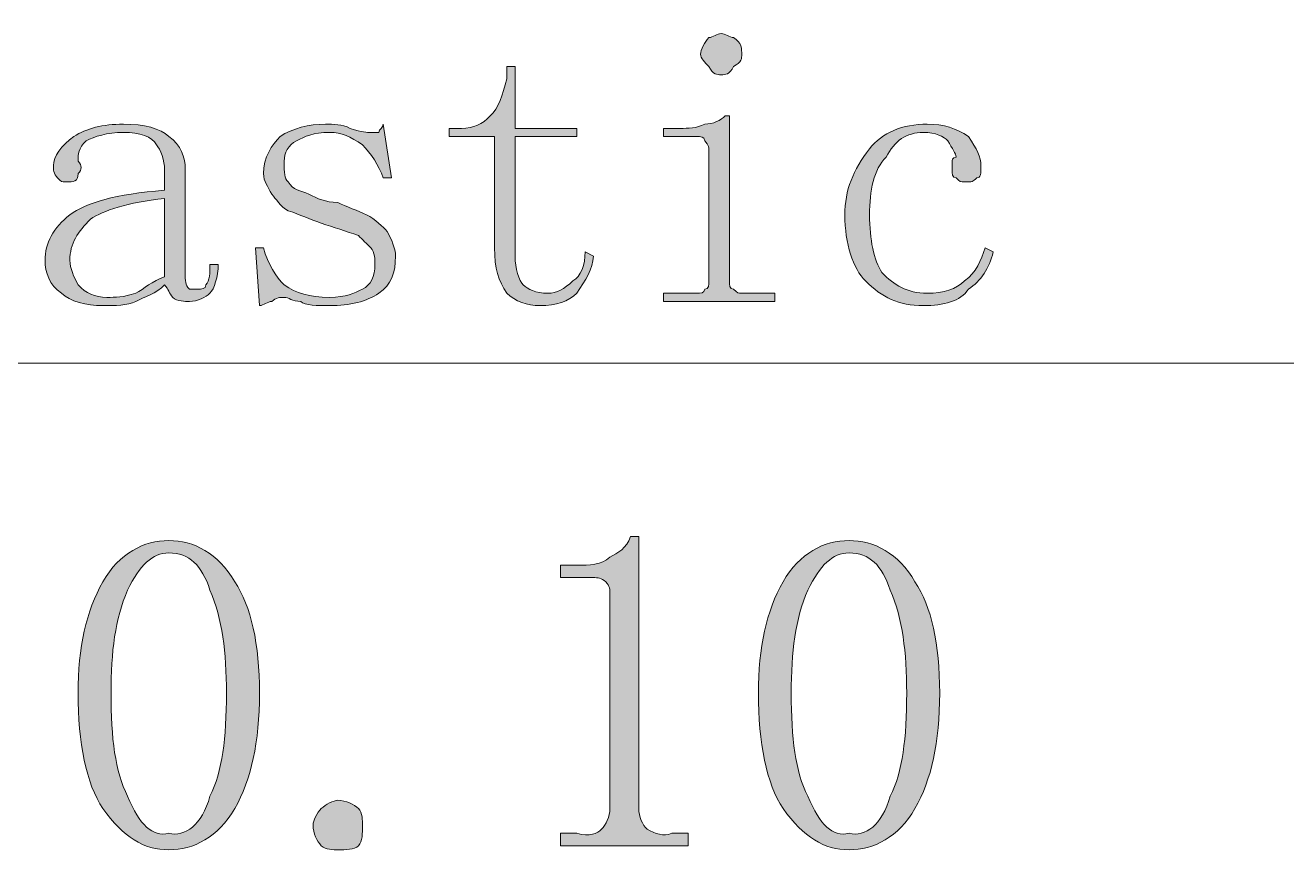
# Model space of a CAD drawing. Header units: millimetres. Extents: x 0 to 297, y 0 to 208.
# Drawn here: x 146.05 to 151.92, y 15.93 to 19.76 of the extents above; entities that cross this region are included whole.
import ezdxf

# ---------------------------------------------------------------- set-up
doc = ezdxf.new("R2010")
doc.units = ezdxf.units.MM

msp = doc.modelspace()

# ---------------------------------------------------------------- hatches: boundary and pattern name
h = msp.add_hatch(color=7)
edge = h.paths.add_edge_path(flags=0)
edge.add_spline(control_points=[(144.459325, 19.050651), (144.459325, 19.050651), (144.459325, 18.571579), (144.459325, 18.571579), (144.459325, 18.552529), (144.459325, 18.533479), (144.478375, 18.533479), (144.478375, 18.514076), (144.497778, 18.514076), (144.516828, 18.514076), (144.516828, 18.514076), (144.555281, 18.514076), (144.555281, 18.514076), (144.555281, 18.514076), (144.555281, 18.475976), (144.555281, 18.475976), (144.555281, 18.475976), (144.248717, 18.475976), (144.248717, 18.475976), (144.248717, 18.475976), (144.248717, 18.514076), (144.248717, 18.514076), (144.248717, 18.514076), (144.286817, 18.514076), (144.286817, 18.514076), (144.306219, 18.514076), (144.325269, 18.514076), (144.325269, 18.533479), (144.344319, 18.533479), (144.344319, 18.552529), (144.344319, 18.571579), (144.344319, 18.571579), (144.344319, 19.606629), (144.344319, 19.606629), (144.344319, 19.625679), (144.344319, 19.645082), (144.325269, 19.645082), (144.325269, 19.664132), (144.306219, 19.664132), (144.286817, 19.664132), (144.286817, 19.664132), (144.248717, 19.664132), (144.248717, 19.664132), (144.248717, 19.664132), (144.248717, 19.702585), (144.248717, 19.702585), (144.248717, 19.702585), (144.670286, 19.702585), (144.670286, 19.702585), (144.785292, 19.702585), (144.880894, 19.664132), (144.938397, 19.606629), (144.9959, 19.549126), (145.034353, 19.472574), (145.034353, 19.395668), (145.034353, 19.280663), (144.9959, 19.18506), (144.938397, 19.127557), (144.861844, 19.070054), (144.785292, 19.050651), (144.689336, 19.050651), (144.689336, 19.050651), (144.459325, 19.050651), (144.459325, 19.050651), (144.459325, 19.050651), (144.459325, 19.050651), (144.459325, 19.050651)], knot_values=[0, 0, 0, 0, 1, 1, 1, 2, 2, 2, 3, 3, 3, 4, 4, 4, 5, 5, 5, 6, 6, 6, 7, 7, 7, 8, 8, 8, 9, 9, 9, 10, 10, 10, 11, 11, 11, 12, 12, 12, 13, 13, 13, 14, 14, 14, 15, 15, 15, 16, 16, 16, 17, 17, 17, 18, 18, 18, 19, 19, 19, 20, 20, 20, 21, 21, 21, 22, 22, 22, 22], degree=3, periodic=1)
edge = h.paths.add_edge_path(flags=0)
edge.add_spline(control_points=[(144.631833, 19.089104), (144.708386, 19.089104), (144.765889, 19.108154), (144.823392, 19.146607), (144.880894, 19.20411), (144.900297, 19.280663), (144.900297, 19.376618), (144.900297, 19.472574), (144.880894, 19.549126), (144.842794, 19.587579), (144.785292, 19.645082), (144.727789, 19.664132), (144.612783, 19.664132), (144.612783, 19.664132), (144.516828, 19.664132), (144.516828, 19.664132), (144.497778, 19.664132), (144.497778, 19.664132), (144.478375, 19.645082), (144.459325, 19.645082), (144.459325, 19.625679), (144.459325, 19.606629), (144.459325, 19.606629), (144.459325, 19.089104), (144.459325, 19.089104), (144.459325, 19.089104), (144.631833, 19.089104), (144.631833, 19.089104), (144.631833, 19.089104), (144.631833, 19.089104), (144.631833, 19.089104)], knot_values=[0, 0, 0, 0, 1, 1, 1, 2, 2, 2, 3, 3, 3, 4, 4, 4, 5, 5, 5, 6, 6, 6, 7, 7, 7, 8, 8, 8, 9, 9, 9, 10, 10, 10, 10], degree=3, periodic=1)
edge = h.paths.add_edge_path(flags=0)
edge.add_spline(control_points=[(145.379369, 19.702585), (145.417822, 19.702585), (145.474972, 19.702585), (145.513425, 19.721635), (145.551878, 19.721635), (145.589978, 19.740685), (145.609381, 19.760088), (145.609381, 19.760088), (145.628431, 19.760088), (145.628431, 19.760088), (145.628431, 19.760088), (145.628431, 18.571579), (145.628431, 18.571579), (145.628431, 18.552529), (145.628431, 18.533479), (145.647481, 18.533479), (145.666883, 18.514076), (145.666883, 18.514076), (145.685933, 18.514076), (145.685933, 18.514076), (145.858442, 18.514076), (145.858442, 18.514076), (145.858442, 18.514076), (145.858442, 18.475976), (145.858442, 18.475976), (145.858442, 18.475976), (145.302817, 18.475976), (145.302817, 18.475976), (145.302817, 18.475976), (145.302817, 18.514076), (145.302817, 18.514076), (145.302817, 18.514076), (145.474972, 18.514076), (145.474972, 18.514076), (145.494375, 18.514076), (145.513425, 18.514076), (145.513425, 18.533479), (145.532828, 18.533479), (145.532828, 18.552529), (145.532828, 18.571579), (145.532828, 18.571579), (145.532828, 19.606629), (145.532828, 19.606629), (145.532828, 19.625679), (145.532828, 19.645082), (145.513425, 19.645082), (145.513425, 19.664132), (145.494375, 19.664132), (145.474972, 19.664132), (145.474972, 19.664132), (145.302817, 19.664132), (145.302817, 19.664132), (145.302817, 19.664132), (145.302817, 19.702585), (145.302817, 19.702585), (145.302817, 19.702585), (145.379369, 19.702585), (145.379369, 19.702585), (145.379369, 19.702585), (145.379369, 19.702585), (145.379369, 19.702585)], knot_values=[0, 0, 0, 0, 1, 1, 1, 2, 2, 2, 3, 3, 3, 4, 4, 4, 5, 5, 5, 6, 6, 6, 7, 7, 7, 8, 8, 8, 9, 9, 9, 10, 10, 10, 11, 11, 11, 12, 12, 12, 13, 13, 13, 14, 14, 14, 15, 15, 15, 16, 16, 16, 17, 17, 17, 18, 18, 18, 19, 19, 19, 20, 20, 20, 20], degree=3, periodic=1)
edge = h.paths.add_edge_path(flags=0)
edge.add_spline(control_points=[(146.414419, 18.456574), (146.337514, 18.456574), (146.260961, 18.475976), (146.222508, 18.514076), (146.165006, 18.552529), (146.145956, 18.610032), (146.145956, 18.667535), (146.145956, 18.744088), (146.184408, 18.820993), (146.260961, 18.878143), (146.337514, 18.935999), (146.471569, 18.974099), (146.701581, 18.993149), (146.701581, 18.993149), (146.701581, 19.089104), (146.701581, 19.089104), (146.701581, 19.127557), (146.682531, 19.18506), (146.663481, 19.20411), (146.644078, 19.242563), (146.586575, 19.261613), (146.510022, 19.261613), (146.433469, 19.261613), (146.375967, 19.242563), (146.337514, 19.22316), (146.299414, 19.18506), (146.299414, 19.165657), (146.299414, 19.127557), (146.318464, 19.108154), (146.318464, 19.089104), (146.299414, 19.070054), (146.299414, 19.031601), (146.280011, 19.031601), (146.241911, 19.031601), (146.222508, 19.031601), (146.222508, 19.031601), (146.203458, 19.050651), (146.184408, 19.070054), (146.184408, 19.089104), (146.184408, 19.108154), (146.184408, 19.146607), (146.222508, 19.20411), (146.280011, 19.242563), (146.337514, 19.280663), (146.414419, 19.300065), (146.510022, 19.300065), (146.605978, 19.300065), (146.682531, 19.280663), (146.720983, 19.242563), (146.778486, 19.20411), (146.797536, 19.146607), (146.797536, 19.089104), (146.797536, 19.089104), (146.797536, 18.610032), (146.797536, 18.610032), (146.797536, 18.571579), (146.797536, 18.552529), (146.816586, 18.533479), (146.816586, 18.533479), (146.835989, 18.533479), (146.855039, 18.533479), (146.874089, 18.533479), (146.893492, 18.533479), (146.893492, 18.552529), (146.912542, 18.571579), (146.912542, 18.610032), (146.912542, 18.648485), (146.912542, 18.648485), (146.950994, 18.648485), (146.950994, 18.648485), (146.950994, 18.590982), (146.931592, 18.533479), (146.912542, 18.514076), (146.893492, 18.495026), (146.855039, 18.475976), (146.816586, 18.475976), (146.797536, 18.475976), (146.759083, 18.475976), (146.740033, 18.495026), (146.720983, 18.514076), (146.720983, 18.533479), (146.701581, 18.552529), (146.663481, 18.514076), (146.605978, 18.495026), (146.567525, 18.475976), (146.529425, 18.456574), (146.471569, 18.456574), (146.414419, 18.456574), (146.414419, 18.456574), (146.414419, 18.456574), (146.414419, 18.456574), (146.414419, 18.456574), (146.414419, 18.456574), (146.414419, 18.456574)], knot_values=[0, 0, 0, 0, 1, 1, 1, 2, 2, 2, 3, 3, 3, 4, 4, 4, 5, 5, 5, 6, 6, 6, 7, 7, 7, 8, 8, 8, 9, 9, 9, 10, 10, 10, 11, 11, 11, 12, 12, 12, 13, 13, 13, 14, 14, 14, 15, 15, 15, 16, 16, 16, 17, 17, 17, 18, 18, 18, 19, 19, 19, 20, 20, 20, 21, 21, 21, 22, 22, 22, 23, 23, 23, 24, 24, 24, 25, 25, 25, 26, 26, 26, 27, 27, 27, 28, 28, 28, 29, 29, 29, 30, 30, 30, 31, 31, 31, 31], degree=3, periodic=1)
edge = h.paths.add_edge_path(flags=0)
edge.add_spline(control_points=[(146.260961, 18.667535), (146.260961, 18.629082), (146.280011, 18.590982), (146.299414, 18.552529), (146.337514, 18.514076), (146.375967, 18.495026), (146.433469, 18.495026), (146.471569, 18.495026), (146.510022, 18.495026), (146.567525, 18.514076), (146.605978, 18.533479), (146.644078, 18.571579), (146.701581, 18.590982), (146.701581, 18.590982), (146.701581, 18.955049), (146.701581, 18.955049), (146.529425, 18.935999), (146.414419, 18.897546), (146.356917, 18.859093), (146.299414, 18.80159), (146.260961, 18.744088), (146.260961, 18.667535), (146.260961, 18.667535), (146.260961, 18.667535), (146.260961, 18.667535), (146.260961, 18.667535), (146.260961, 18.667535), (146.260961, 18.667535)], knot_values=[0, 0, 0, 0, 1, 1, 1, 2, 2, 2, 3, 3, 3, 4, 4, 4, 5, 5, 5, 6, 6, 6, 7, 7, 7, 8, 8, 8, 9, 9, 9, 9], degree=3, periodic=1)
edge = h.paths.add_edge_path(flags=0)
edge.add_spline(control_points=[(147.161603, 19.070054), (147.161603, 19.146607), (147.200056, 19.20411), (147.238508, 19.242563), (147.296011, 19.280663), (147.372564, 19.300065), (147.449117, 19.300065), (147.487569, 19.300065), (147.526022, 19.300065), (147.564122, 19.280663), (147.621625, 19.261613), (147.640675, 19.261613), (147.660078, 19.261613), (147.660078, 19.261613), (147.679128, 19.261613), (147.698178, 19.261613), (147.698178, 19.280663), (147.717581, 19.280663), (147.717581, 19.300065), (147.717581, 19.300065), (147.755681, 19.050651), (147.755681, 19.050651), (147.755681, 19.050651), (147.717581, 19.050651), (147.717581, 19.050651), (147.698178, 19.108154), (147.660078, 19.165657), (147.621625, 19.20411), (147.564122, 19.242563), (147.526022, 19.261613), (147.468519, 19.261613), (147.391614, 19.261613), (147.353514, 19.242563), (147.315061, 19.22316), (147.276608, 19.20411), (147.257558, 19.165657), (147.257558, 19.127557), (147.257558, 19.070054), (147.257558, 19.050651), (147.276608, 19.031601), (147.296011, 18.993149), (147.334111, 18.993149), (147.372564, 18.974099), (147.411017, 18.955049), (147.449117, 18.935999), (147.506619, 18.935999), (147.545072, 18.916596), (147.602575, 18.897546), (147.640675, 18.878143), (147.679128, 18.859093), (147.717581, 18.820993), (147.736631, 18.80159), (147.755681, 18.76349), (147.775083, 18.725038), (147.775083, 18.686585), (147.775083, 18.610032), (147.755681, 18.552529), (147.698178, 18.514076), (147.640675, 18.475976), (147.564122, 18.456574), (147.468519, 18.456574), (147.411017, 18.456574), (147.353514, 18.456574), (147.334111, 18.475976), (147.296011, 18.475976), (147.276608, 18.495026), (147.257558, 18.495026), (147.238508, 18.495026), (147.219106, 18.495026), (147.200056, 18.475976), (147.181006, 18.475976), (147.161603, 18.456574), (147.142553, 18.456574), (147.142553, 18.456574), (147.123503, 18.725038), (147.123503, 18.725038), (147.123503, 18.725038), (147.161603, 18.725038), (147.161603, 18.725038), (147.181006, 18.648485), (147.219106, 18.590982), (147.257558, 18.552529), (147.315061, 18.514076), (147.372564, 18.495026), (147.468519, 18.495026), (147.545072, 18.495026), (147.583172, 18.514076), (147.621625, 18.533479), (147.660078, 18.552529), (147.679128, 18.590982), (147.679128, 18.648485), (147.679128, 18.667535), (147.679128, 18.705988), (147.660078, 18.725038), (147.640675, 18.744088), (147.621625, 18.76349), (147.602575, 18.78254), (147.545072, 18.80159), (147.487569, 18.820993), (147.430067, 18.840043), (147.372564, 18.859093), (147.334111, 18.878143), (147.276608, 18.897546), (147.238508, 18.916596), (147.219106, 18.955049), (147.200056, 18.974099), (147.181006, 19.012551), (147.161603, 19.031601), (147.161603, 19.070054), (147.161603, 19.070054), (147.161603, 19.070054), (147.161603, 19.070054), (147.161603, 19.070054), (147.161603, 19.070054), (147.161603, 19.070054)], knot_values=[0, 0, 0, 0, 1, 1, 1, 2, 2, 2, 3, 3, 3, 4, 4, 4, 5, 5, 5, 6, 6, 6, 7, 7, 7, 8, 8, 8, 9, 9, 9, 10, 10, 10, 11, 11, 11, 12, 12, 12, 13, 13, 13, 14, 14, 14, 15, 15, 15, 16, 16, 16, 17, 17, 17, 18, 18, 18, 19, 19, 19, 20, 20, 20, 21, 21, 21, 22, 22, 22, 23, 23, 23, 24, 24, 24, 25, 25, 25, 26, 26, 26, 27, 27, 27, 28, 28, 28, 29, 29, 29, 30, 30, 30, 31, 31, 31, 32, 32, 32, 33, 33, 33, 34, 34, 34, 35, 35, 35, 36, 36, 36, 37, 37, 37, 38, 38, 38, 38], degree=3, periodic=1)
edge = h.paths.add_edge_path(flags=0)
edge.add_spline(control_points=[(148.330708, 18.686585), (148.330708, 18.629082), (148.350111, 18.571579), (148.369161, 18.552529), (148.388211, 18.533479), (148.426664, 18.514076), (148.484167, 18.514076), (148.522619, 18.514076), (148.560719, 18.533479), (148.599172, 18.571579), (148.637272, 18.590982), (148.656675, 18.648485), (148.656675, 18.705988), (148.656675, 18.705988), (148.694775, 18.686585), (148.694775, 18.686585), (148.694775, 18.629082), (148.656675, 18.571579), (148.618222, 18.514076), (148.580122, 18.475976), (148.522619, 18.456574), (148.445714, 18.456574), (148.388211, 18.456574), (148.330708, 18.475976), (148.292608, 18.514076), (148.254156, 18.571579), (148.235106, 18.629082), (148.235106, 18.725038), (148.235106, 18.725038), (148.235106, 19.242563), (148.235106, 19.242563), (148.235106, 19.242563), (148.024144, 19.242563), (148.024144, 19.242563), (148.024144, 19.242563), (148.024144, 19.280663), (148.024144, 19.280663), (148.024144, 19.280663), (148.081647, 19.280663), (148.081647, 19.280663), (148.13915, 19.280663), (148.177603, 19.300065), (148.215703, 19.338165), (148.254156, 19.376618), (148.273206, 19.434121), (148.292608, 19.510674), (148.292608, 19.510674), (148.292608, 19.568176), (148.292608, 19.568176), (148.292608, 19.568176), (148.330708, 19.568176), (148.330708, 19.568176), (148.330708, 19.568176), (148.330708, 19.280663), (148.330708, 19.280663), (148.330708, 19.280663), (148.618222, 19.280663), (148.618222, 19.280663), (148.618222, 19.280663), (148.618222, 19.242563), (148.618222, 19.242563), (148.618222, 19.242563), (148.330708, 19.242563), (148.330708, 19.242563), (148.330708, 19.242563), (148.330708, 18.686585), (148.330708, 18.686585), (148.330708, 18.686585), (148.330708, 18.686585), (148.330708, 18.686585)], knot_values=[0, 0, 0, 0, 1, 1, 1, 2, 2, 2, 3, 3, 3, 4, 4, 4, 5, 5, 5, 6, 6, 6, 7, 7, 7, 8, 8, 8, 9, 9, 9, 10, 10, 10, 11, 11, 11, 12, 12, 12, 13, 13, 13, 14, 14, 14, 15, 15, 15, 16, 16, 16, 17, 17, 17, 18, 18, 18, 19, 19, 19, 20, 20, 20, 21, 21, 21, 22, 22, 22, 23, 23, 23, 23], degree=3, periodic=1)
edge = h.paths.add_edge_path(flags=0)
edge.add_spline(control_points=[(149.231703, 19.18506), (149.231703, 19.18506), (149.231703, 19.20411), (149.2123, 19.22316), (149.2123, 19.242563), (149.19325, 19.242563), (149.1742, 19.242563), (149.1742, 19.242563), (149.020742, 19.242563), (149.020742, 19.242563), (149.020742, 19.242563), (149.020742, 19.280663), (149.020742, 19.280663), (149.020742, 19.280663), (149.097294, 19.280663), (149.097294, 19.280663), (149.135747, 19.280663), (149.1742, 19.280663), (149.2123, 19.300065), (149.250753, 19.300065), (149.289206, 19.319115), (149.308256, 19.338165), (149.308256, 19.338165), (149.327306, 19.338165), (149.327306, 19.338165), (149.327306, 19.338165), (149.327306, 18.571579), (149.327306, 18.571579), (149.327306, 18.552529), (149.327306, 18.533479), (149.346708, 18.533479), (149.365758, 18.514076), (149.365758, 18.514076), (149.384808, 18.514076), (149.384808, 18.514076), (149.538267, 18.514076), (149.538267, 18.514076), (149.538267, 18.514076), (149.538267, 18.475976), (149.538267, 18.475976), (149.538267, 18.475976), (149.020742, 18.475976), (149.020742, 18.475976), (149.020742, 18.475976), (149.020742, 18.514076), (149.020742, 18.514076), (149.020742, 18.514076), (149.1742, 18.514076), (149.1742, 18.514076), (149.19325, 18.514076), (149.2123, 18.514076), (149.2123, 18.533479), (149.231703, 18.533479), (149.231703, 18.552529), (149.231703, 18.571579), (149.231703, 18.571579), (149.231703, 19.18506), (149.231703, 19.18506), (149.231703, 19.18506), (149.231703, 19.18506), (149.231703, 19.18506)], knot_values=[0, 0, 0, 0, 1, 1, 1, 2, 2, 2, 3, 3, 3, 4, 4, 4, 5, 5, 5, 6, 6, 6, 7, 7, 7, 8, 8, 8, 9, 9, 9, 10, 10, 10, 11, 11, 11, 12, 12, 12, 13, 13, 13, 14, 14, 14, 15, 15, 15, 16, 16, 16, 17, 17, 17, 18, 18, 18, 19, 19, 19, 20, 20, 20, 20], degree=3, periodic=1)
edge = h.paths.add_edge_path(flags=0)
edge.add_spline(control_points=[(149.289206, 19.721635), (149.308256, 19.721635), (149.327306, 19.702585), (149.346708, 19.702585), (149.384808, 19.683182), (149.384808, 19.645082), (149.384808, 19.625679), (149.384808, 19.606629), (149.384808, 19.587579), (149.346708, 19.568176), (149.327306, 19.530076), (149.308256, 19.530076), (149.289206, 19.530076), (149.269803, 19.530076), (149.250753, 19.530076), (149.231703, 19.568176), (149.2123, 19.587579), (149.19325, 19.606629), (149.19325, 19.625679), (149.19325, 19.645082), (149.2123, 19.683182), (149.231703, 19.702585), (149.250753, 19.702585), (149.269803, 19.721635), (149.289206, 19.721635), (149.289206, 19.721635), (149.289206, 19.721635), (149.289206, 19.721635), (149.289206, 19.721635), (149.289206, 19.721635), (149.289206, 19.721635)], knot_values=[0, 0, 0, 0, 1, 1, 1, 2, 2, 2, 3, 3, 3, 4, 4, 4, 5, 5, 5, 6, 6, 6, 7, 7, 7, 8, 8, 8, 9, 9, 9, 10, 10, 10, 10], degree=3, periodic=1)
edge = h.paths.add_edge_path(flags=0)
edge.add_spline(control_points=[(150.362356, 19.089104), (150.362356, 19.108154), (150.362356, 19.127557), (150.362356, 19.127557), (150.362356, 19.127557), (150.362356, 19.146607), (150.381406, 19.146607), (150.381406, 19.165657), (150.362356, 19.18506), (150.343306, 19.22316), (150.323903, 19.242563), (150.285803, 19.261613), (150.2283, 19.261613), (150.151394, 19.261613), (150.093892, 19.22316), (150.055792, 19.146607), (149.998289, 19.089104), (149.978886, 18.993149), (149.978886, 18.878143), (149.978886, 18.76349), (149.998289, 18.667535), (150.036389, 18.610032), (150.093892, 18.552529), (150.151394, 18.514076), (150.24735, 18.514076), (150.323903, 18.514076), (150.381406, 18.533479), (150.419858, 18.571579), (150.477361, 18.610032), (150.496411, 18.667535), (150.515814, 18.725038), (150.515814, 18.725038), (150.553914, 18.705988), (150.553914, 18.705988), (150.534864, 18.629082), (150.496411, 18.571579), (150.438908, 18.533479), (150.400808, 18.475976), (150.323903, 18.456574), (150.2283, 18.456574), (150.113294, 18.456574), (150.036389, 18.495026), (149.959836, 18.571579), (149.902333, 18.629082), (149.863881, 18.744088), (149.863881, 18.878143), (149.863881, 18.993149), (149.902333, 19.089104), (149.978886, 19.18506), (150.036389, 19.261613), (150.132344, 19.300065), (150.24735, 19.300065), (150.323903, 19.300065), (150.381406, 19.280663), (150.438908, 19.242563), (150.477361, 19.18506), (150.496411, 19.146607), (150.496411, 19.108154), (150.496411, 19.070054), (150.496411, 19.050651), (150.477361, 19.050651), (150.458311, 19.031601), (150.458311, 19.031601), (150.419858, 19.031601), (150.400808, 19.031601), (150.400808, 19.031601), (150.381406, 19.050651), (150.362356, 19.050651), (150.362356, 19.070054), (150.362356, 19.089104), (150.362356, 19.089104), (150.362356, 19.089104), (150.362356, 19.089104), (150.362356, 19.089104), (150.362356, 19.089104), (150.362356, 19.089104)], knot_values=[0, 0, 0, 0, 1, 1, 1, 2, 2, 2, 3, 3, 3, 4, 4, 4, 5, 5, 5, 6, 6, 6, 7, 7, 7, 8, 8, 8, 9, 9, 9, 10, 10, 10, 11, 11, 11, 12, 12, 12, 13, 13, 13, 14, 14, 14, 15, 15, 15, 16, 16, 16, 17, 17, 17, 18, 18, 18, 19, 19, 19, 20, 20, 20, 21, 21, 21, 22, 22, 22, 23, 23, 23, 24, 24, 24, 25, 25, 25, 25], degree=3, periodic=1)
h = msp.add_hatch(color=7)
edge = h.paths.add_edge_path(flags=0)
edge.add_spline(control_points=[(146.720983, 17.306871), (146.644078, 17.306871), (146.586575, 17.249368), (146.529425, 17.134363), (146.471569, 16.999954), (146.452519, 16.846849), (146.452519, 16.65529), (146.452519, 16.444329), (146.471569, 16.290871), (146.529425, 16.175865), (146.586575, 16.04181), (146.644078, 15.984307), (146.720983, 16.003357), (146.797536, 15.984307), (146.874089, 16.04181), (146.912542, 16.175865), (146.970044, 16.290871), (146.989094, 16.444329), (146.989094, 16.65529), (146.989094, 16.846849), (146.970044, 16.999954), (146.912542, 17.134363), (146.874089, 17.249368), (146.816586, 17.306871), (146.720983, 17.306871), (146.720983, 17.306871), (146.720983, 17.306871), (146.720983, 17.306871), (146.720983, 17.306871), (146.720983, 17.306871), (146.720983, 17.306871)], knot_values=[0, 0, 0, 0, 1, 1, 1, 2, 2, 2, 3, 3, 3, 4, 4, 4, 5, 5, 5, 6, 6, 6, 7, 7, 7, 8, 8, 8, 9, 9, 9, 10, 10, 10, 10], degree=3, periodic=1)
edge = h.paths.add_edge_path(flags=0)
edge.add_spline(control_points=[(146.720983, 15.926804), (146.605978, 15.926804), (146.510022, 15.984307), (146.414419, 16.118363), (146.337514, 16.233368), (146.299414, 16.425279), (146.299414, 16.65529), (146.299414, 16.865899), (146.337514, 17.038407), (146.414419, 17.172463), (146.490972, 17.306871), (146.605978, 17.364374), (146.720983, 17.364374), (146.835989, 17.364374), (146.950994, 17.306871), (147.027547, 17.172463), (147.1041, 17.057457), (147.142553, 16.884949), (147.142553, 16.65529), (147.142553, 16.425279), (147.1041, 16.252771), (147.027547, 16.118363), (146.950994, 15.984307), (146.835989, 15.926804), (146.720983, 15.926804), (146.720983, 15.926804), (146.720983, 15.926804), (146.720983, 15.926804), (146.720983, 15.926804), (146.720983, 15.926804), (146.720983, 15.926804)], knot_values=[0, 0, 0, 0, 1, 1, 1, 2, 2, 2, 3, 3, 3, 4, 4, 4, 5, 5, 5, 6, 6, 6, 7, 7, 7, 8, 8, 8, 9, 9, 9, 10, 10, 10, 10], degree=3, periodic=1)
edge = h.paths.add_edge_path(flags=0)
edge.add_spline(control_points=[(147.621625, 16.04181), (147.621625, 16.003357), (147.621625, 15.965257), (147.602575, 15.945854), (147.583172, 15.926804), (147.545072, 15.926804), (147.506619, 15.926804), (147.487569, 15.926804), (147.449117, 15.926804), (147.430067, 15.945854), (147.411017, 15.965257), (147.391614, 16.003357), (147.391614, 16.04181), (147.391614, 16.06086), (147.411017, 16.099313), (147.430067, 16.118363), (147.449117, 16.137765), (147.487569, 16.156815), (147.506619, 16.156815), (147.545072, 16.156815), (147.583172, 16.137765), (147.602575, 16.118363), (147.621625, 16.099313), (147.621625, 16.06086), (147.621625, 16.04181), (147.621625, 16.04181), (147.621625, 16.04181), (147.621625, 16.04181), (147.621625, 16.04181), (147.621625, 16.04181), (147.621625, 16.04181)], knot_values=[0, 0, 0, 0, 1, 1, 1, 2, 2, 2, 3, 3, 3, 4, 4, 4, 5, 5, 5, 6, 6, 6, 7, 7, 7, 8, 8, 8, 9, 9, 9, 10, 10, 10, 10], degree=3, periodic=1)
edge = h.paths.add_edge_path(flags=0)
edge.add_spline(control_points=[(148.905736, 17.383424), (148.905736, 17.383424), (148.905736, 16.118363), (148.905736, 16.118363), (148.905736, 16.080263), (148.924786, 16.04181), (148.944189, 16.02276), (148.982289, 16.003357), (149.020742, 15.984307), (149.059194, 16.003357), (149.059194, 16.003357), (149.135747, 16.003357), (149.135747, 16.003357), (149.135747, 16.003357), (149.135747, 15.945854), (149.135747, 15.945854), (149.135747, 15.945854), (148.541669, 15.945854), (148.541669, 15.945854), (148.541669, 15.945854), (148.541669, 16.003357), (148.541669, 16.003357), (148.541669, 16.003357), (148.618222, 16.003357), (148.618222, 16.003357), (148.675725, 15.984307), (148.714178, 16.003357), (148.733228, 16.02276), (148.752278, 16.04181), (148.771681, 16.080263), (148.771681, 16.118363), (148.771681, 16.118363), (148.771681, 17.11496), (148.771681, 17.11496), (148.771681, 17.134363), (148.771681, 17.153413), (148.752278, 17.172463), (148.733228, 17.191865), (148.714178, 17.191865), (148.694775, 17.191865), (148.694775, 17.191865), (148.541669, 17.191865), (148.541669, 17.191865), (148.541669, 17.191865), (148.541669, 17.249368), (148.541669, 17.249368), (148.541669, 17.249368), (148.618222, 17.249368), (148.618222, 17.249368), (148.675725, 17.249368), (148.733228, 17.249368), (148.771681, 17.287468), (148.809781, 17.306871), (148.848233, 17.325921), (148.867283, 17.383424), (148.867283, 17.383424), (148.905736, 17.383424), (148.905736, 17.383424), (148.905736, 17.383424), (148.905736, 17.383424), (148.905736, 17.383424)], knot_values=[0, 0, 0, 0, 1, 1, 1, 2, 2, 2, 3, 3, 3, 4, 4, 4, 5, 5, 5, 6, 6, 6, 7, 7, 7, 8, 8, 8, 9, 9, 9, 10, 10, 10, 11, 11, 11, 12, 12, 12, 13, 13, 13, 14, 14, 14, 15, 15, 15, 16, 16, 16, 17, 17, 17, 18, 18, 18, 19, 19, 19, 20, 20, 20, 20], degree=3, periodic=1)
edge = h.paths.add_edge_path(flags=0)
edge.add_spline(control_points=[(149.883283, 17.306871), (149.806378, 17.306871), (149.748875, 17.249368), (149.691725, 17.134363), (149.633869, 16.999954), (149.614819, 16.846849), (149.614819, 16.65529), (149.614819, 16.444329), (149.633869, 16.290871), (149.691725, 16.175865), (149.748875, 16.04181), (149.806378, 15.984307), (149.883283, 16.003357), (149.959836, 15.984307), (150.036389, 16.04181), (150.074842, 16.175865), (150.132344, 16.290871), (150.151394, 16.444329), (150.151394, 16.65529), (150.151394, 16.846849), (150.132344, 16.999954), (150.074842, 17.134363), (150.036389, 17.249368), (149.978886, 17.306871), (149.883283, 17.306871), (149.883283, 17.306871), (149.883283, 17.306871), (149.883283, 17.306871), (149.883283, 17.306871), (149.883283, 17.306871), (149.883283, 17.306871)], knot_values=[0, 0, 0, 0, 1, 1, 1, 2, 2, 2, 3, 3, 3, 4, 4, 4, 5, 5, 5, 6, 6, 6, 7, 7, 7, 8, 8, 8, 9, 9, 9, 10, 10, 10, 10], degree=3, periodic=1)
edge = h.paths.add_edge_path(flags=0)
edge.add_spline(control_points=[(149.883283, 15.926804), (149.768278, 15.926804), (149.672322, 15.984307), (149.576719, 16.118363), (149.499814, 16.233368), (149.461714, 16.425279), (149.461714, 16.65529), (149.461714, 16.865899), (149.499814, 17.038407), (149.576719, 17.172463), (149.653272, 17.306871), (149.768278, 17.364374), (149.883283, 17.364374), (149.998289, 17.364374), (150.113294, 17.306871), (150.189847, 17.172463), (150.2664, 17.057457), (150.304853, 16.884949), (150.304853, 16.65529), (150.304853, 16.425279), (150.2664, 16.252771), (150.189847, 16.118363), (150.113294, 15.984307), (149.998289, 15.926804), (149.883283, 15.926804), (149.883283, 15.926804), (149.883283, 15.926804), (149.883283, 15.926804), (149.883283, 15.926804), (149.883283, 15.926804), (149.883283, 15.926804)], knot_values=[0, 0, 0, 0, 1, 1, 1, 2, 2, 2, 3, 3, 3, 4, 4, 4, 5, 5, 5, 6, 6, 6, 7, 7, 7, 8, 8, 8, 9, 9, 9, 10, 10, 10, 10], degree=3, periodic=1)

# ---------------------------------------------------------------- linework, layer by layer
at = {"color": 7, "lineweight": 15}
msp.add_lwpolyline([(132.557661, 18.188463), (161.497433, 18.188463)], dxfattribs=at)
at = {"color": 7, "lineweight": 0}
for points, knots in [([(149.289206, 19.721635), (149.308256, 19.721635), (149.327306, 19.702585), (149.346708, 19.702585), (149.384808, 19.683182), (149.384808, 19.645082), (149.384808, 19.625679), (149.384808, 19.606629), (149.384808, 19.587579), (149.346708, 19.568176), (149.327306, 19.530076), (149.308256, 19.530076), (149.289206, 19.530076), (149.269803, 19.530076), (149.250753, 19.530076), (149.231703, 19.568176), (149.2123, 19.587579), (149.19325, 19.606629), (149.19325, 19.625679), (149.19325, 19.645082), (149.2123, 19.683182), (149.231703, 19.702585), (149.250753, 19.702585), (149.269803, 19.721635), (149.289206, 19.721635), (149.289206, 19.721635), (149.289206, 19.721635), (149.289206, 19.721635), (149.289206, 19.721635), (149.289206, 19.721635), (149.289206, 19.721635)], [0, 0, 0, 0, 1, 1, 1, 2, 2, 2, 3, 3, 3, 4, 4, 4, 5, 5, 5, 6, 6, 6, 7, 7, 7, 8, 8, 8, 9, 9, 9, 10, 10, 10, 10]), ([(148.330708, 18.686585), (148.330708, 18.629082), (148.350111, 18.571579), (148.369161, 18.552529), (148.388211, 18.533479), (148.426664, 18.514076), (148.484167, 18.514076), (148.522619, 18.514076), (148.560719, 18.533479), (148.599172, 18.571579), (148.637272, 18.590982), (148.656675, 18.648485), (148.656675, 18.705988), (148.656675, 18.705988), (148.694775, 18.686585), (148.694775, 18.686585), (148.694775, 18.629082), (148.656675, 18.571579), (148.618222, 18.514076), (148.580122, 18.475976), (148.522619, 18.456574), (148.445714, 18.456574), (148.388211, 18.456574), (148.330708, 18.475976), (148.292608, 18.514076), (148.254156, 18.571579), (148.235106, 18.629082), (148.235106, 18.725038), (148.235106, 18.725038), (148.235106, 19.242563), (148.235106, 19.242563), (148.235106, 19.242563), (148.024144, 19.242563), (148.024144, 19.242563), (148.024144, 19.242563), (148.024144, 19.280663), (148.024144, 19.280663), (148.024144, 19.280663), (148.081647, 19.280663), (148.081647, 19.280663), (148.13915, 19.280663), (148.177603, 19.300065), (148.215703, 19.338165), (148.254156, 19.376618), (148.273206, 19.434121), (148.292608, 19.510674), (148.292608, 19.510674), (148.292608, 19.568176), (148.292608, 19.568176), (148.292608, 19.568176), (148.330708, 19.568176), (148.330708, 19.568176), (148.330708, 19.568176), (148.330708, 19.280663), (148.330708, 19.280663), (148.330708, 19.280663), (148.618222, 19.280663), (148.618222, 19.280663), (148.618222, 19.280663), (148.618222, 19.242563), (148.618222, 19.242563), (148.618222, 19.242563), (148.330708, 19.242563), (148.330708, 19.242563), (148.330708, 19.242563), (148.330708, 18.686585), (148.330708, 18.686585), (148.330708, 18.686585), (148.330708, 18.686585), (148.330708, 18.686585)], [0, 0, 0, 0, 1, 1, 1, 2, 2, 2, 3, 3, 3, 4, 4, 4, 5, 5, 5, 6, 6, 6, 7, 7, 7, 8, 8, 8, 9, 9, 9, 10, 10, 10, 11, 11, 11, 12, 12, 12, 13, 13, 13, 14, 14, 14, 15, 15, 15, 16, 16, 16, 17, 17, 17, 18, 18, 18, 19, 19, 19, 20, 20, 20, 21, 21, 21, 22, 22, 22, 23, 23, 23, 23]), ([(146.414419, 18.456574), (146.337514, 18.456574), (146.260961, 18.475976), (146.222508, 18.514076), (146.165006, 18.552529), (146.145956, 18.610032), (146.145956, 18.667535), (146.145956, 18.744088), (146.184408, 18.820993), (146.260961, 18.878143), (146.337514, 18.935999), (146.471569, 18.974099), (146.701581, 18.993149), (146.701581, 18.993149), (146.701581, 19.089104), (146.701581, 19.089104), (146.701581, 19.127557), (146.682531, 19.18506), (146.663481, 19.20411), (146.644078, 19.242563), (146.586575, 19.261613), (146.510022, 19.261613), (146.433469, 19.261613), (146.375967, 19.242563), (146.337514, 19.22316), (146.299414, 19.18506), (146.299414, 19.165657), (146.299414, 19.127557), (146.318464, 19.108154), (146.318464, 19.089104), (146.299414, 19.070054), (146.299414, 19.031601), (146.280011, 19.031601), (146.241911, 19.031601), (146.222508, 19.031601), (146.222508, 19.031601), (146.203458, 19.050651), (146.184408, 19.070054), (146.184408, 19.089104), (146.184408, 19.108154), (146.184408, 19.146607), (146.222508, 19.20411), (146.280011, 19.242563), (146.337514, 19.280663), (146.414419, 19.300065), (146.510022, 19.300065), (146.605978, 19.300065), (146.682531, 19.280663), (146.720983, 19.242563), (146.778486, 19.20411), (146.797536, 19.146607), (146.797536, 19.089104), (146.797536, 19.089104), (146.797536, 18.610032), (146.797536, 18.610032), (146.797536, 18.571579), (146.797536, 18.552529), (146.816586, 18.533479), (146.816586, 18.533479), (146.835989, 18.533479), (146.855039, 18.533479), (146.874089, 18.533479), (146.893492, 18.533479), (146.893492, 18.552529), (146.912542, 18.571579), (146.912542, 18.610032), (146.912542, 18.648485), (146.912542, 18.648485), (146.950994, 18.648485), (146.950994, 18.648485), (146.950994, 18.590982), (146.931592, 18.533479), (146.912542, 18.514076), (146.893492, 18.495026), (146.855039, 18.475976), (146.816586, 18.475976), (146.797536, 18.475976), (146.759083, 18.475976), (146.740033, 18.495026), (146.720983, 18.514076), (146.720983, 18.533479), (146.701581, 18.552529), (146.663481, 18.514076), (146.605978, 18.495026), (146.567525, 18.475976), (146.529425, 18.456574), (146.471569, 18.456574), (146.414419, 18.456574), (146.414419, 18.456574), (146.414419, 18.456574), (146.414419, 18.456574), (146.414419, 18.456574), (146.414419, 18.456574), (146.414419, 18.456574)], [0, 0, 0, 0, 1, 1, 1, 2, 2, 2, 3, 3, 3, 4, 4, 4, 5, 5, 5, 6, 6, 6, 7, 7, 7, 8, 8, 8, 9, 9, 9, 10, 10, 10, 11, 11, 11, 12, 12, 12, 13, 13, 13, 14, 14, 14, 15, 15, 15, 16, 16, 16, 17, 17, 17, 18, 18, 18, 19, 19, 19, 20, 20, 20, 21, 21, 21, 22, 22, 22, 23, 23, 23, 24, 24, 24, 25, 25, 25, 26, 26, 26, 27, 27, 27, 28, 28, 28, 29, 29, 29, 30, 30, 30, 31, 31, 31, 31]), ([(147.161603, 19.070054), (147.161603, 19.146607), (147.200056, 19.20411), (147.238508, 19.242563), (147.296011, 19.280663), (147.372564, 19.300065), (147.449117, 19.300065), (147.487569, 19.300065), (147.526022, 19.300065), (147.564122, 19.280663), (147.621625, 19.261613), (147.640675, 19.261613), (147.660078, 19.261613), (147.660078, 19.261613), (147.679128, 19.261613), (147.698178, 19.261613), (147.698178, 19.280663), (147.717581, 19.280663), (147.717581, 19.300065), (147.717581, 19.300065), (147.755681, 19.050651), (147.755681, 19.050651), (147.755681, 19.050651), (147.717581, 19.050651), (147.717581, 19.050651), (147.698178, 19.108154), (147.660078, 19.165657), (147.621625, 19.20411), (147.564122, 19.242563), (147.526022, 19.261613), (147.468519, 19.261613), (147.391614, 19.261613), (147.353514, 19.242563), (147.315061, 19.22316), (147.276608, 19.20411), (147.257558, 19.165657), (147.257558, 19.127557), (147.257558, 19.070054), (147.257558, 19.050651), (147.276608, 19.031601), (147.296011, 18.993149), (147.334111, 18.993149), (147.372564, 18.974099), (147.411017, 18.955049), (147.449117, 18.935999), (147.506619, 18.935999), (147.545072, 18.916596), (147.602575, 18.897546), (147.640675, 18.878143), (147.679128, 18.859093), (147.717581, 18.820993), (147.736631, 18.80159), (147.755681, 18.76349), (147.775083, 18.725038), (147.775083, 18.686585), (147.775083, 18.610032), (147.755681, 18.552529), (147.698178, 18.514076), (147.640675, 18.475976), (147.564122, 18.456574), (147.468519, 18.456574), (147.411017, 18.456574), (147.353514, 18.456574), (147.334111, 18.475976), (147.296011, 18.475976), (147.276608, 18.495026), (147.257558, 18.495026), (147.238508, 18.495026), (147.219106, 18.495026), (147.200056, 18.475976), (147.181006, 18.475976), (147.161603, 18.456574), (147.142553, 18.456574), (147.142553, 18.456574), (147.123503, 18.725038), (147.123503, 18.725038), (147.123503, 18.725038), (147.161603, 18.725038), (147.161603, 18.725038), (147.181006, 18.648485), (147.219106, 18.590982), (147.257558, 18.552529), (147.315061, 18.514076), (147.372564, 18.495026), (147.468519, 18.495026), (147.545072, 18.495026), (147.583172, 18.514076), (147.621625, 18.533479), (147.660078, 18.552529), (147.679128, 18.590982), (147.679128, 18.648485), (147.679128, 18.667535), (147.679128, 18.705988), (147.660078, 18.725038), (147.640675, 18.744088), (147.621625, 18.76349), (147.602575, 18.78254), (147.545072, 18.80159), (147.487569, 18.820993), (147.430067, 18.840043), (147.372564, 18.859093), (147.334111, 18.878143), (147.276608, 18.897546), (147.238508, 18.916596), (147.219106, 18.955049), (147.200056, 18.974099), (147.181006, 19.012551), (147.161603, 19.031601), (147.161603, 19.070054), (147.161603, 19.070054), (147.161603, 19.070054), (147.161603, 19.070054), (147.161603, 19.070054), (147.161603, 19.070054), (147.161603, 19.070054)], [0, 0, 0, 0, 1, 1, 1, 2, 2, 2, 3, 3, 3, 4, 4, 4, 5, 5, 5, 6, 6, 6, 7, 7, 7, 8, 8, 8, 9, 9, 9, 10, 10, 10, 11, 11, 11, 12, 12, 12, 13, 13, 13, 14, 14, 14, 15, 15, 15, 16, 16, 16, 17, 17, 17, 18, 18, 18, 19, 19, 19, 20, 20, 20, 21, 21, 21, 22, 22, 22, 23, 23, 23, 24, 24, 24, 25, 25, 25, 26, 26, 26, 27, 27, 27, 28, 28, 28, 29, 29, 29, 30, 30, 30, 31, 31, 31, 32, 32, 32, 33, 33, 33, 34, 34, 34, 35, 35, 35, 36, 36, 36, 37, 37, 37, 38, 38, 38, 38]), ([(149.231703, 19.18506), (149.231703, 19.18506), (149.231703, 19.20411), (149.2123, 19.22316), (149.2123, 19.242563), (149.19325, 19.242563), (149.1742, 19.242563), (149.1742, 19.242563), (149.020742, 19.242563), (149.020742, 19.242563), (149.020742, 19.242563), (149.020742, 19.280663), (149.020742, 19.280663), (149.020742, 19.280663), (149.097294, 19.280663), (149.097294, 19.280663), (149.135747, 19.280663), (149.1742, 19.280663), (149.2123, 19.300065), (149.250753, 19.300065), (149.289206, 19.319115), (149.308256, 19.338165), (149.308256, 19.338165), (149.327306, 19.338165), (149.327306, 19.338165), (149.327306, 19.338165), (149.327306, 18.571579), (149.327306, 18.571579), (149.327306, 18.552529), (149.327306, 18.533479), (149.346708, 18.533479), (149.365758, 18.514076), (149.365758, 18.514076), (149.384808, 18.514076), (149.384808, 18.514076), (149.538267, 18.514076), (149.538267, 18.514076), (149.538267, 18.514076), (149.538267, 18.475976), (149.538267, 18.475976), (149.538267, 18.475976), (149.020742, 18.475976), (149.020742, 18.475976), (149.020742, 18.475976), (149.020742, 18.514076), (149.020742, 18.514076), (149.020742, 18.514076), (149.1742, 18.514076), (149.1742, 18.514076), (149.19325, 18.514076), (149.2123, 18.514076), (149.2123, 18.533479), (149.231703, 18.533479), (149.231703, 18.552529), (149.231703, 18.571579), (149.231703, 18.571579), (149.231703, 19.18506), (149.231703, 19.18506), (149.231703, 19.18506), (149.231703, 19.18506), (149.231703, 19.18506)], [0, 0, 0, 0, 1, 1, 1, 2, 2, 2, 3, 3, 3, 4, 4, 4, 5, 5, 5, 6, 6, 6, 7, 7, 7, 8, 8, 8, 9, 9, 9, 10, 10, 10, 11, 11, 11, 12, 12, 12, 13, 13, 13, 14, 14, 14, 15, 15, 15, 16, 16, 16, 17, 17, 17, 18, 18, 18, 19, 19, 19, 20, 20, 20, 20]), ([(150.362356, 19.089104), (150.362356, 19.108154), (150.362356, 19.127557), (150.362356, 19.127557), (150.362356, 19.127557), (150.362356, 19.146607), (150.381406, 19.146607), (150.381406, 19.165657), (150.362356, 19.18506), (150.343306, 19.22316), (150.323903, 19.242563), (150.285803, 19.261613), (150.2283, 19.261613), (150.151394, 19.261613), (150.093892, 19.22316), (150.055792, 19.146607), (149.998289, 19.089104), (149.978886, 18.993149), (149.978886, 18.878143), (149.978886, 18.76349), (149.998289, 18.667535), (150.036389, 18.610032), (150.093892, 18.552529), (150.151394, 18.514076), (150.24735, 18.514076), (150.323903, 18.514076), (150.381406, 18.533479), (150.419858, 18.571579), (150.477361, 18.610032), (150.496411, 18.667535), (150.515814, 18.725038), (150.515814, 18.725038), (150.553914, 18.705988), (150.553914, 18.705988), (150.534864, 18.629082), (150.496411, 18.571579), (150.438908, 18.533479), (150.400808, 18.475976), (150.323903, 18.456574), (150.2283, 18.456574), (150.113294, 18.456574), (150.036389, 18.495026), (149.959836, 18.571579), (149.902333, 18.629082), (149.863881, 18.744088), (149.863881, 18.878143), (149.863881, 18.993149), (149.902333, 19.089104), (149.978886, 19.18506), (150.036389, 19.261613), (150.132344, 19.300065), (150.24735, 19.300065), (150.323903, 19.300065), (150.381406, 19.280663), (150.438908, 19.242563), (150.477361, 19.18506), (150.496411, 19.146607), (150.496411, 19.108154), (150.496411, 19.070054), (150.496411, 19.050651), (150.477361, 19.050651), (150.458311, 19.031601), (150.458311, 19.031601), (150.419858, 19.031601), (150.400808, 19.031601), (150.400808, 19.031601), (150.381406, 19.050651), (150.362356, 19.050651), (150.362356, 19.070054), (150.362356, 19.089104), (150.362356, 19.089104), (150.362356, 19.089104), (150.362356, 19.089104), (150.362356, 19.089104), (150.362356, 19.089104), (150.362356, 19.089104)], [0, 0, 0, 0, 1, 1, 1, 2, 2, 2, 3, 3, 3, 4, 4, 4, 5, 5, 5, 6, 6, 6, 7, 7, 7, 8, 8, 8, 9, 9, 9, 10, 10, 10, 11, 11, 11, 12, 12, 12, 13, 13, 13, 14, 14, 14, 15, 15, 15, 16, 16, 16, 17, 17, 17, 18, 18, 18, 19, 19, 19, 20, 20, 20, 21, 21, 21, 22, 22, 22, 23, 23, 23, 24, 24, 24, 25, 25, 25, 25]), ([(146.260961, 18.667535), (146.260961, 18.629082), (146.280011, 18.590982), (146.299414, 18.552529), (146.337514, 18.514076), (146.375967, 18.495026), (146.433469, 18.495026), (146.471569, 18.495026), (146.510022, 18.495026), (146.567525, 18.514076), (146.605978, 18.533479), (146.644078, 18.571579), (146.701581, 18.590982), (146.701581, 18.590982), (146.701581, 18.955049), (146.701581, 18.955049), (146.529425, 18.935999), (146.414419, 18.897546), (146.356917, 18.859093), (146.299414, 18.80159), (146.260961, 18.744088), (146.260961, 18.667535), (146.260961, 18.667535), (146.260961, 18.667535), (146.260961, 18.667535), (146.260961, 18.667535), (146.260961, 18.667535), (146.260961, 18.667535)], [0, 0, 0, 0, 1, 1, 1, 2, 2, 2, 3, 3, 3, 4, 4, 4, 5, 5, 5, 6, 6, 6, 7, 7, 7, 8, 8, 8, 9, 9, 9, 9]), ([(146.720983, 15.926804), (146.605978, 15.926804), (146.510022, 15.984307), (146.414419, 16.118363), (146.337514, 16.233368), (146.299414, 16.425279), (146.299414, 16.65529), (146.299414, 16.865899), (146.337514, 17.038407), (146.414419, 17.172463), (146.490972, 17.306871), (146.605978, 17.364374), (146.720983, 17.364374), (146.835989, 17.364374), (146.950994, 17.306871), (147.027547, 17.172463), (147.1041, 17.057457), (147.142553, 16.884949), (147.142553, 16.65529), (147.142553, 16.425279), (147.1041, 16.252771), (147.027547, 16.118363), (146.950994, 15.984307), (146.835989, 15.926804), (146.720983, 15.926804), (146.720983, 15.926804), (146.720983, 15.926804), (146.720983, 15.926804), (146.720983, 15.926804), (146.720983, 15.926804), (146.720983, 15.926804)], [0, 0, 0, 0, 1, 1, 1, 2, 2, 2, 3, 3, 3, 4, 4, 4, 5, 5, 5, 6, 6, 6, 7, 7, 7, 8, 8, 8, 9, 9, 9, 10, 10, 10, 10]), ([(148.905736, 17.383424), (148.905736, 17.383424), (148.905736, 16.118363), (148.905736, 16.118363), (148.905736, 16.080263), (148.924786, 16.04181), (148.944189, 16.02276), (148.982289, 16.003357), (149.020742, 15.984307), (149.059194, 16.003357), (149.059194, 16.003357), (149.135747, 16.003357), (149.135747, 16.003357), (149.135747, 16.003357), (149.135747, 15.945854), (149.135747, 15.945854), (149.135747, 15.945854), (148.541669, 15.945854), (148.541669, 15.945854), (148.541669, 15.945854), (148.541669, 16.003357), (148.541669, 16.003357), (148.541669, 16.003357), (148.618222, 16.003357), (148.618222, 16.003357), (148.675725, 15.984307), (148.714178, 16.003357), (148.733228, 16.02276), (148.752278, 16.04181), (148.771681, 16.080263), (148.771681, 16.118363), (148.771681, 16.118363), (148.771681, 17.11496), (148.771681, 17.11496), (148.771681, 17.134363), (148.771681, 17.153413), (148.752278, 17.172463), (148.733228, 17.191865), (148.714178, 17.191865), (148.694775, 17.191865), (148.694775, 17.191865), (148.541669, 17.191865), (148.541669, 17.191865), (148.541669, 17.191865), (148.541669, 17.249368), (148.541669, 17.249368), (148.541669, 17.249368), (148.618222, 17.249368), (148.618222, 17.249368), (148.675725, 17.249368), (148.733228, 17.249368), (148.771681, 17.287468), (148.809781, 17.306871), (148.848233, 17.325921), (148.867283, 17.383424), (148.867283, 17.383424), (148.905736, 17.383424), (148.905736, 17.383424), (148.905736, 17.383424), (148.905736, 17.383424), (148.905736, 17.383424)], [0, 0, 0, 0, 1, 1, 1, 2, 2, 2, 3, 3, 3, 4, 4, 4, 5, 5, 5, 6, 6, 6, 7, 7, 7, 8, 8, 8, 9, 9, 9, 10, 10, 10, 11, 11, 11, 12, 12, 12, 13, 13, 13, 14, 14, 14, 15, 15, 15, 16, 16, 16, 17, 17, 17, 18, 18, 18, 19, 19, 19, 20, 20, 20, 20]), ([(149.883283, 15.926804), (149.768278, 15.926804), (149.672322, 15.984307), (149.576719, 16.118363), (149.499814, 16.233368), (149.461714, 16.425279), (149.461714, 16.65529), (149.461714, 16.865899), (149.499814, 17.038407), (149.576719, 17.172463), (149.653272, 17.306871), (149.768278, 17.364374), (149.883283, 17.364374), (149.998289, 17.364374), (150.113294, 17.306871), (150.189847, 17.172463), (150.2664, 17.057457), (150.304853, 16.884949), (150.304853, 16.65529), (150.304853, 16.425279), (150.2664, 16.252771), (150.189847, 16.118363), (150.113294, 15.984307), (149.998289, 15.926804), (149.883283, 15.926804), (149.883283, 15.926804), (149.883283, 15.926804), (149.883283, 15.926804), (149.883283, 15.926804), (149.883283, 15.926804), (149.883283, 15.926804)], [0, 0, 0, 0, 1, 1, 1, 2, 2, 2, 3, 3, 3, 4, 4, 4, 5, 5, 5, 6, 6, 6, 7, 7, 7, 8, 8, 8, 9, 9, 9, 10, 10, 10, 10]), ([(146.720983, 17.306871), (146.644078, 17.306871), (146.586575, 17.249368), (146.529425, 17.134363), (146.471569, 16.999954), (146.452519, 16.846849), (146.452519, 16.65529), (146.452519, 16.444329), (146.471569, 16.290871), (146.529425, 16.175865), (146.586575, 16.04181), (146.644078, 15.984307), (146.720983, 16.003357), (146.797536, 15.984307), (146.874089, 16.04181), (146.912542, 16.175865), (146.970044, 16.290871), (146.989094, 16.444329), (146.989094, 16.65529), (146.989094, 16.846849), (146.970044, 16.999954), (146.912542, 17.134363), (146.874089, 17.249368), (146.816586, 17.306871), (146.720983, 17.306871), (146.720983, 17.306871), (146.720983, 17.306871), (146.720983, 17.306871), (146.720983, 17.306871), (146.720983, 17.306871), (146.720983, 17.306871)], [0, 0, 0, 0, 1, 1, 1, 2, 2, 2, 3, 3, 3, 4, 4, 4, 5, 5, 5, 6, 6, 6, 7, 7, 7, 8, 8, 8, 9, 9, 9, 10, 10, 10, 10]), ([(149.883283, 17.306871), (149.806378, 17.306871), (149.748875, 17.249368), (149.691725, 17.134363), (149.633869, 16.999954), (149.614819, 16.846849), (149.614819, 16.65529), (149.614819, 16.444329), (149.633869, 16.290871), (149.691725, 16.175865), (149.748875, 16.04181), (149.806378, 15.984307), (149.883283, 16.003357), (149.959836, 15.984307), (150.036389, 16.04181), (150.074842, 16.175865), (150.132344, 16.290871), (150.151394, 16.444329), (150.151394, 16.65529), (150.151394, 16.846849), (150.132344, 16.999954), (150.074842, 17.134363), (150.036389, 17.249368), (149.978886, 17.306871), (149.883283, 17.306871), (149.883283, 17.306871), (149.883283, 17.306871), (149.883283, 17.306871), (149.883283, 17.306871), (149.883283, 17.306871), (149.883283, 17.306871)], [0, 0, 0, 0, 1, 1, 1, 2, 2, 2, 3, 3, 3, 4, 4, 4, 5, 5, 5, 6, 6, 6, 7, 7, 7, 8, 8, 8, 9, 9, 9, 10, 10, 10, 10]), ([(147.621625, 16.04181), (147.621625, 16.003357), (147.621625, 15.965257), (147.602575, 15.945854), (147.583172, 15.926804), (147.545072, 15.926804), (147.506619, 15.926804), (147.487569, 15.926804), (147.449117, 15.926804), (147.430067, 15.945854), (147.411017, 15.965257), (147.391614, 16.003357), (147.391614, 16.04181), (147.391614, 16.06086), (147.411017, 16.099313), (147.430067, 16.118363), (147.449117, 16.137765), (147.487569, 16.156815), (147.506619, 16.156815), (147.545072, 16.156815), (147.583172, 16.137765), (147.602575, 16.118363), (147.621625, 16.099313), (147.621625, 16.06086), (147.621625, 16.04181), (147.621625, 16.04181), (147.621625, 16.04181), (147.621625, 16.04181), (147.621625, 16.04181), (147.621625, 16.04181), (147.621625, 16.04181)], [0, 0, 0, 0, 1, 1, 1, 2, 2, 2, 3, 3, 3, 4, 4, 4, 5, 5, 5, 6, 6, 6, 7, 7, 7, 8, 8, 8, 9, 9, 9, 10, 10, 10, 10])]:
    msp.add_open_spline(points, degree=3, knots=knots, dxfattribs=at)

doc.saveas('drawing.dxf')
